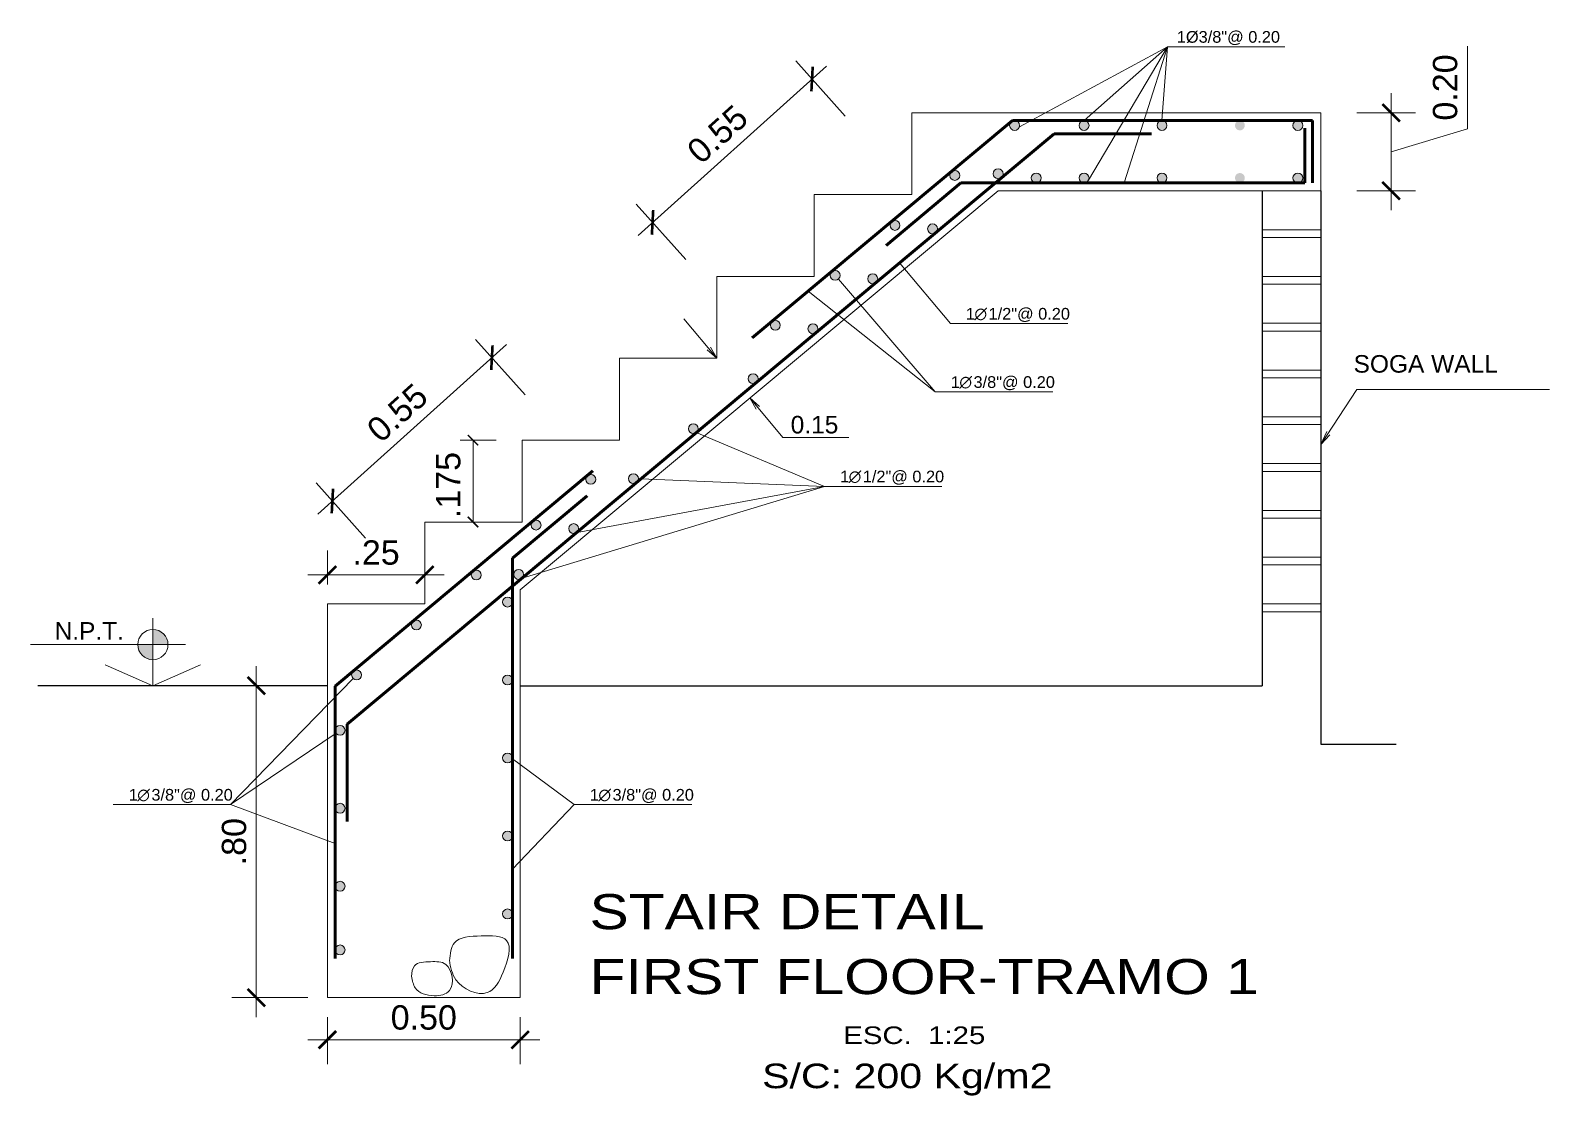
# Model space of a CAD drawing. Header units: millimetres. Extents: x 565 to 912, y 163 to 192.
# Drawn here: x 670.95 to 682.65, y 173.37 to 181.57 of the extents above; entities that cross this region are included whole.
import ezdxf

# ---------------------------------------------------------------- set-up
doc = ezdxf.new("R2010")
doc.units = ezdxf.units.MM
doc.header["$LTSCALE"] = 0.0125
for name, color, linetype, lineweight in [('cotas_v', 130, 'Continuous', 20), ('MUROS BAJO', 30, 'Continuous', 30), ('proy', 254, 'Continuous', 0), ('TEXTO', 6, 'Continuous', 15), ('TEXTURA', 210, 'Continuous', 5), ('ZAPATAS', 80, 'Continuous', 60)]:
    doc.layers.add(name, color=color, linetype=linetype, lineweight=lineweight)
doc.styles.add('ARIAL', font='arial.ttf')
doc.styles.add('NOMBRE-2', font='arial.ttf')

# ---------------------------------------------------------------- blocks, each defined once
blk = doc.blocks.new('_ARCHTICK')
at = {"color": 0, "linetype": 'ByBlock', "const_width": 0.15}
blk.add_lwpolyline([(-0.5, -0.5), (0.5, 0.5)], dxfattribs=at)

msp = doc.modelspace()

# ---------------------------------------------------------------- hatches: boundary and pattern name
at = {"layer": 'cotas_v'}
h = msp.add_hatch(color=256, dxfattribs=at)
h.paths.add_polyline_path([(671.88905, 176.84169), (671.77268, 176.84169, 0.41421356), (671.88905, 176.72532)])
h.paths.add_polyline_path([(671.88905, 176.84169), (672.00542, 176.84169, 0.41421356), (671.88905, 176.95806)])
at = {"layer": 'proy'}
h = msp.add_hatch(color=256, dxfattribs=at)
h.paths.add_polyline_path([(678.02676, 180.45226, 1), (678.10296, 180.45226, 1)])
h.paths.add_polyline_path([(678.52588, 180.87477), (678.52519, 180.87477, 0.41156752), (678.48744, 180.83667, 1), (678.56364, 180.83667, 0.41156752)])
h.paths.add_polyline_path([(678.43689, 180.4653, 1), (678.36069, 180.4653, 1)])
h.paths.add_polyline_path([(678.65383, 180.43286, 0.4084946), (678.69118, 180.39477), (678.69267, 180.39477, 0.4084946), (678.73003, 180.43286, 1)])
h.paths.add_polyline_path([(679.06091, 180.87477), (679.06022, 180.87477, 0.41156752), (679.02246, 180.83667, 1), (679.09866, 180.83667, 0.41156752)])
h.paths.add_polyline_path([(679.02246, 180.43286, 0.4084946), (679.05982, 180.39477), (679.06131, 180.39477, 0.4084946), (679.09866, 180.43286, 1)])
h.paths.add_polyline_path([(679.62246, 180.43286, 0.4084946), (679.65982, 180.39477), (679.66131, 180.39477, 0.4084946), (679.69866, 180.43286, 1)])
h.paths.add_polyline_path([(679.66091, 180.87477), (679.66022, 180.87477, 0.41156752), (679.62246, 180.83667, 1), (679.69866, 180.83667, 0.41156752)])
h.paths.add_polyline_path([(680.29866, 180.83667, 0.41156752), (680.26091, 180.87477), (680.26022, 180.87477, 0.41156752), (680.22246, 180.83667, 1)])
h.paths.add_polyline_path([(680.29866, 180.43286, 1), (680.22246, 180.43286, 0.4084946), (680.25982, 180.39477), (680.26131, 180.39477, 0.4084946)])
h = msp.add_hatch(color=256, dxfattribs=at)
h.paths.add_polyline_path([(680.70734, 180.87477), (680.70665, 180.87477, 0.41156752), (680.66889, 180.83667, 1), (680.74509, 180.83667, 0.41156752)])
h.paths.add_polyline_path([(680.74509, 180.43286, 1), (680.66889, 180.43286, 0.4084946), (680.70625, 180.39477), (680.70774, 180.39477, 0.4084946)])
h = msp.add_hatch(color=256, dxfattribs=at)
h.paths.add_polyline_path([(677.64227, 180.06785, 1), (677.56607, 180.06785, 1)])
h.paths.add_polyline_path([(677.93182, 180.041, 1), (677.85562, 180.041, 0.61567692), (677.91637, 180.01036), (677.91981, 180.01323, 0.2070575)])
h.paths.add_polyline_path([(677.39494, 179.65659, 0.61567692), (677.45569, 179.62595), (677.45912, 179.62881, 0.2070575), (677.47114, 179.65659, 1)])
h.paths.add_polyline_path([(677.18159, 179.68344, 1), (677.10539, 179.68344, 1)])
h.paths.add_polyline_path([(677.01046, 179.27217, 1), (676.93426, 179.27217, 0.61567692), (676.99501, 179.24154), (676.99844, 179.2444, 0.2070575)])
h.paths.add_polyline_path([(676.72091, 179.29903, 1), (676.64471, 179.29903, 1)])
h = msp.add_hatch(color=256, dxfattribs=at)
h.paths.add_polyline_path([(676.47357, 178.88776, 0.61567692), (676.53433, 178.85713), (676.53776, 178.85999, 0.2070575), (676.54977, 178.88776, 1)])
h.paths.add_polyline_path([(676.01289, 178.50335, 0.61567692), (676.07364, 178.47272), (676.07708, 178.47558, 0.2070575), (676.08909, 178.50335, 1)])
h.paths.add_polyline_path([(675.55221, 178.11894, 0.61567692), (675.61296, 178.08831), (675.61639, 178.09117, 0.2070575), (675.62841, 178.11894, 1)])
h.paths.add_polyline_path([(675.29981, 178.11321, 1), (675.22361, 178.11321, 1)])
h = msp.add_hatch(color=256, dxfattribs=at)
h.paths.add_polyline_path([(674.87818, 177.76139, 1), (674.80198, 177.76139, 1)])
h.paths.add_polyline_path([(675.16773, 177.73453, 1), (675.09153, 177.73453, 0.61567692), (675.15228, 177.7039), (675.15571, 177.70676, 0.2070575)])
h.paths.add_polyline_path([(674.74459, 177.38145, 1), (674.66839, 177.38145, 0.61567692), (674.72915, 177.35082), (674.73258, 177.35368, 0.2070575)])
h.paths.add_polyline_path([(674.58204, 177.16892, 0.98418374), (674.65822, 177.16771), (674.65822, 177.17014, 0.98418374)])
h.paths.add_polyline_path([(674.4175, 177.37698, 1), (674.3413, 177.37698, 1)])
h.paths.add_polyline_path([(673.95681, 176.99257, 1), (673.88061, 176.99257, 1)])
h.paths.add_polyline_path([(673.49613, 176.60816, 1), (673.41993, 176.60816, 1)])
h.paths.add_polyline_path([(674.65822, 176.56771), (674.65822, 176.57014, 0.98418374), (674.58204, 176.56892, 0.98418374)])
h = msp.add_hatch(color=256, dxfattribs=at)
h.paths.add_polyline_path([(673.29285, 176.18383), (673.29285, 176.18015, 0.97611405), (673.369, 176.18199, 0.97611405)])
h.paths.add_polyline_path([(673.29285, 175.58383), (673.29285, 175.58015, 0.97611405), (673.369, 175.58199, 0.97611405)])
h.paths.add_polyline_path([(673.369, 174.98199, 0.97611405), (673.29285, 174.98383), (673.29285, 174.98015, 0.97611405)])
h.paths.add_polyline_path([(673.29285, 174.49349), (673.29285, 174.48981, 0.97611405), (673.369, 174.49165, 0.97611405)])
h.paths.add_polyline_path([(674.58204, 175.96892, 0.98418374), (674.65822, 175.96771), (674.65822, 175.97014, 0.98418374)])
h.paths.add_polyline_path([(674.65822, 175.37014, 0.98418374), (674.58204, 175.36892, 0.98418374), (674.65822, 175.36771)])
h.paths.add_polyline_path([(674.65822, 174.76771), (674.65822, 174.77014, 0.98418374), (674.58204, 174.76892, 0.98418374)])

# ---------------------------------------------------------------- linework, layer by layer
at = {"layer": 'cotas_v', "color": 1, "lineweight": 0}
for p, q in [((682.0127, 180.81093), (682.0127, 181.44733)), ((677.07721, 181.2942), (675.62557, 179.99056)), ((677.22186, 180.90864), (676.84033, 181.33348)), ((681.4255, 181.08477), (681.4255, 180.18477)), ((681.162, 180.93477), (681.613, 180.93477)), ((681.4255, 180.63477), (682.0127, 180.81093)), ((681.162, 180.33477), (681.613, 180.33477)), ((675.99342, 179.80544), (675.61189, 180.23028)), ((674.61157, 179.15026), (673.15993, 177.84661)), ((674.75622, 178.76469), (674.37469, 179.18954)), ((674.35447, 177.78477), (674.35447, 178.41477)), ((673.52778, 177.6615), (673.14625, 178.08634)), ((673.23285, 177.30477), (673.23285, 177.5658)), ((673.98285, 177.30477), (673.98285, 177.5658)), ((673.08285, 177.3783), (674.13285, 177.3783)), ((672.68573, 176.67477), (672.68573, 173.97477)), ((673.08285, 176.52477), (672.49823, 176.52477)), ((673.08285, 174.12477), (672.49823, 174.12477)), ((673.23285, 173.97477), (673.23285, 173.61268)), ((674.71822, 173.97477), (674.71822, 173.61268)), ((673.08285, 173.80018), (674.86822, 173.80018))]:
    msp.add_line(p, q, dxfattribs=at)
at = {"layer": 'cotas_v'}
for p, q in [((680.43285, 180.03477), (680.88285, 180.03477)), ((680.43285, 179.97477), (680.88285, 179.97477)), ((680.43285, 179.67477), (680.88285, 179.67477)), ((680.43285, 179.61477), (680.88285, 179.61477)), ((675.97835, 179.34976), (676.23285, 179.04477)), ((680.43285, 179.31477), (680.88285, 179.31477)), ((680.43285, 179.25477), (680.88285, 179.25477)), ((676.23285, 179.04477), (676.15727, 179.10895)), ((676.23285, 179.04477), (676.18324, 179.13061)), ((680.43285, 178.95477), (680.88285, 178.95477)), ((680.43285, 178.89477), (680.88285, 178.89477)), ((681.16145, 178.80464), (680.88285, 178.38112)), ((682.64592, 178.80464), (681.16145, 178.80464)), ((676.48734, 178.73978), (676.74184, 178.43479)), ((676.48734, 178.73978), (676.53413, 178.65237)), ((676.48734, 178.73978), (676.56079, 178.67318)), ((680.43285, 178.59477), (680.88285, 178.59477)), ((676.74184, 178.43479), (677.24865, 178.43479)), ((680.43285, 178.53477), (680.88285, 178.53477)), ((680.88285, 178.38112), (680.9289, 178.48271)), ((680.88285, 178.38112), (680.95368, 178.45486)), ((680.43285, 178.23477), (680.88285, 178.23477)), ((680.43285, 178.17477), (680.88285, 178.17477)), ((680.43285, 177.87477), (680.88285, 177.87477)), ((680.43285, 177.81477), (680.88285, 177.81477)), ((680.43285, 177.51477), (680.88285, 177.51477)), ((680.43285, 177.45477), (680.88285, 177.45477)), ((680.43285, 177.15477), (680.88285, 177.15477)), ((671.88905, 177.04504), (671.88905, 176.52477)), ((680.43285, 177.09477), (680.88285, 177.09477)), ((670.94564, 176.84169), (672.13924, 176.84169)), ((671.88905, 176.52477), (671.52248, 176.68482)), ((671.88905, 176.52477), (672.25562, 176.68482))]:
    msp.add_line(p, q, dxfattribs=at)
at = {"layer": 'cotas_v', "color": 1, "lineweight": 5}
for p, q in [((674.53285, 178.41477), (674.25447, 178.41477)), ((674.53285, 177.78477), (674.25447, 177.78477))]:
    msp.add_line(p, q, dxfattribs=at)
at = {"layer": 'cotas_v'}
msp.add_circle((671.88905, 176.84169), 0.11637, dxfattribs=at)
for points in [[(674.17264, 174.40805), (674.21098, 174.54588), (674.41803, 174.59948), (674.61358, 174.56503), (674.58674, 174.31999), (674.46404, 174.16302), (674.22248, 174.26256), (674.17264, 174.41188)], [(673.88036, 174.28641), (673.90337, 174.3691), (674.0276, 174.40126), (674.14493, 174.38059), (674.17367, 174.17983), (674.05521, 174.13939), (673.91027, 174.19911), (673.88036, 174.2887)]]:
    msp.add_spline(points, degree=3, dxfattribs=at)
at = {"layer": 'MUROS BAJO'}
for p, q in [((680.43285, 180.33477), (680.43285, 176.52477)), ((680.88285, 180.33477), (680.88285, 176.07477)), ((673.23285, 176.52477), (671.00224, 176.52477)), ((674.71822, 176.52477), (680.43285, 176.52477)), ((680.88285, 176.07477), (681.46456, 176.07477))]:
    msp.add_line(p, q, dxfattribs=at)
at = {"layer": 'proy'}
for p, q in [((679.70181, 181.44287), (678.56248, 180.82735)), ((679.70181, 181.44287), (679.06091, 180.87477)), ((679.70181, 181.44287), (679.09432, 180.4152)), ((679.70181, 181.44287), (679.37015, 180.39477)), ((679.70181, 181.44287), (679.66022, 180.87477)), ((680.60611, 181.44287), (679.70181, 181.44287)), ((678.03073, 179.31182), (677.64016, 179.77988)), ((677.91476, 178.78657), (677.16833, 179.65455)), ((677.91476, 178.78657), (676.93611, 179.5618)), ((678.93502, 179.31182), (678.03073, 179.31182)), ((678.81906, 178.78657), (677.91476, 178.78657)), ((677.06198, 178.05946), (676.07364, 178.47272)), ((677.06198, 178.05946), (675.64754, 178.11716)), ((677.06198, 178.05946), (674.73258, 177.35368)), ((677.06198, 178.05946), (675.15571, 177.7039)), ((677.96628, 178.05946), (677.06198, 178.05946)), ((672.48762, 175.60998), (673.43147, 176.58084)), ((672.48762, 175.60998), (673.29937, 176.1606)), ((675.13456, 175.60998), (674.65822, 175.96359)), ((672.48762, 175.60998), (671.58332, 175.60998)), ((672.48762, 175.60998), (673.29285, 175.31075)), ((675.13456, 175.60998), (674.65822, 175.11328)), ((676.03886, 175.60998), (675.13456, 175.60998))]:
    msp.add_line(p, q, dxfattribs=at)
for centre in [(678.52554, 180.83667), (679.06056, 180.83667), (679.66056, 180.83667), (680.70699, 180.83667), (678.06486, 180.45226), (678.39879, 180.4653), (678.69193, 180.43286), (679.06056, 180.43286), (679.66056, 180.43286), (680.70699, 180.43286), (677.60417, 180.06785), (677.89372, 180.041), (677.14349, 179.68344), (677.43304, 179.65659), (676.68281, 179.29903), (676.97236, 179.27217), (676.51167, 178.88776), (676.05099, 178.50335), (675.26171, 178.11321), (675.59031, 178.11894), (674.84008, 177.76139), (675.12963, 177.73453), (674.3794, 177.37698), (674.70649, 177.38145), (674.62014, 177.16892), (673.91871, 176.99257), (673.45803, 176.60816), (674.62014, 176.56892), (673.3309, 176.18199), (674.62014, 175.96892), (673.3309, 175.58199), (674.62014, 175.36892), (673.3309, 174.98199), (674.62014, 174.76892), (673.3309, 174.49165)]:
    msp.add_circle(centre, 0.0381, dxfattribs=at)
at = {"layer": 'TEXTURA'}
for p, q in [((677.73285, 180.30477), (677.73285, 180.93477)), ((677.73285, 180.93477), (680.43285, 180.93477)), ((680.43285, 180.93477), (680.88285, 180.93477)), ((680.88285, 180.93477), (680.88285, 180.33477)), ((678.3988, 180.33477), (674.71822, 177.26356)), ((676.98285, 179.67477), (676.98285, 180.30477)), ((676.98285, 180.30477), (677.73285, 180.30477)), ((680.88285, 180.33477), (678.3988, 180.33477)), ((676.23285, 179.04477), (676.23285, 179.67477)), ((676.23285, 179.67477), (676.98285, 179.67477)), ((675.48285, 178.41477), (675.48285, 179.04477)), ((675.48285, 179.04477), (676.23285, 179.04477)), ((674.73285, 177.78477), (674.73285, 178.41477)), ((674.73285, 178.41477), (675.48285, 178.41477)), ((673.98285, 177.78477), (674.73285, 177.78477)), ((673.98285, 177.15477), (673.98285, 177.78477)), ((674.71822, 174.12477), (674.71822, 177.26356)), ((673.23285, 174.12477), (673.23285, 177.15477)), ((673.23285, 177.15477), (673.98285, 177.15477)), ((673.23285, 174.12477), (674.71822, 174.12477))]:
    msp.add_line(p, q, dxfattribs=at)
at = {"layer": 'ZAPATAS'}
for p, q in [((678.83079, 180.77338), (673.38525, 176.22942)), ((678.50959, 180.87477), (676.50441, 179.20157)), ((678.50959, 180.87477), (680.81928, 180.87477)), ((678.83079, 180.77338), (679.58079, 180.77338)), ((680.7608, 180.39477), (680.7608, 180.81584)), ((680.81928, 180.87477), (680.81928, 180.39477)), ((678.1125, 180.39477), (677.53665, 179.91426)), ((680.7608, 180.39477), (678.1125, 180.39477)), ((673.29285, 176.52173), (675.2779, 178.17813)), ((674.65822, 177.50604), (675.23407, 177.98655)), ((674.65822, 174.42477), (674.65822, 177.50604)), ((673.29285, 174.42477), (673.29285, 176.52173)), ((673.38525, 176.22942), (673.38525, 175.47942))]:
    msp.add_line(p, q, dxfattribs=at)

# ---------------------------------------------------------------- block references
at = {"layer": 'cotas_v', "color": 1, "lineweight": 0}
for p, xscale, yscale, zscale, rotation in [((676.96561, 181.19398), 0.135, 0.135, 0.135, 41.92543830651677), ((681.4255, 180.93477), 0.135, 0.135, 0.135, 90), ((681.4255, 180.33477), 0.135, 0.135, 0.135, 270), ((675.73717, 180.09078), 0.135, 0.135, 0.135, 221.9254383065167), ((674.49997, 179.05003), 0.135, 0.135, 0.135, 41.92543830651677), ((674.35447, 178.41477), 0.08, 0.08, 0.08, 90), ((673.27153, 177.94684), 0.135, 0.135, 0.135, 221.9254383065167), ((674.35447, 177.78477), 0.08, 0.08, 0.08, 270), ((673.23285, 177.3783), 0.135, 0.135, 0.135, 180), ((672.68573, 176.52477), 0.135, 0.135, 0.135, 90), ((672.68573, 174.12477), 0.135, 0.135, 0.135, 270), ((673.23285, 173.80018), 0.135, 0.135, 0.135, 180)]:
    msp.add_blockref('_ARCHTICK', p, dxfattribs=dict(at, xscale=xscale, yscale=yscale, zscale=zscale, rotation=rotation))
at = {"layer": 'cotas_v', "color": 1, "lineweight": 0, "xscale": 0.135, "yscale": 0.135, "zscale": 0.135}
for p in [(673.98285, 177.3783), (674.71822, 173.80018)]:
    msp.add_blockref('_ARCHTICK', p, dxfattribs=at)

# ---------------------------------------------------------------- texts
at = {"layer": 'cotas_v', "style": 'NOMBRE-2'}
for s, p in [('1%%c3/8"@ 0.20', (679.77519, 181.4736)), ('1', (678.15052, 179.34255)), ('∅', (678.21602, 179.34255)), ('1/2"@ 0.20', (678.32514, 179.34255)), ('1', (678.03455, 178.8173)), ('∅', (678.10006, 178.8173)), ('3/8"@ 0.20', (678.20918, 178.8173)), ('1', (677.18177, 178.09019)), ('∅', (677.24727, 178.09019)), ('1/2"@ 0.20', (677.3564, 178.09019)), ('1', (671.70311, 175.64071)), ('∅', (671.76862, 175.64071)), ('3/8"@ 0.20', (671.87774, 175.64071)), ('1', (675.25435, 175.64071)), ('∅', (675.31985, 175.64071)), ('3/8"@ 0.20', (675.42898, 175.64071))]:
    msp.add_text(s, height=0.09, dxfattribs=at).set_placement(p)
at = {"layer": 'cotas_v', "char_height": 0.1875, "attachment_point": 5, "style": 'NOMBRE-2'}
for s, insert, rotation in [('\\A1;0.20', (681.84196, 181.12913), 90), ('\\A1;0.55', (676.23731, 180.76941), 41.925438), ('\\A1;0.55', (673.77167, 178.62546), 41.925438), ('\\A1;.175', (674.1647, 178.06927), 90), ('\\A1;.80', (672.515, 175.32477), 90)]:
    msp.add_mtext(s, dxfattribs=dict(at, insert=insert, rotation=rotation))
for s, insert in [('\\A1;.25', (673.60785, 177.54903)), ('\\A1;0.50', (673.97554, 173.97091))]:
    msp.add_mtext(s, dxfattribs=dict(at, insert=insert))
at = {"layer": 'proy', "style": 'NOMBRE-2'}
for s, p in [('SOGA WALL', (681.1363, 178.93464)), ('0.15', (676.80096, 178.46667)), ('N.P.T.', (671.132, 176.87943))]:
    msp.add_text(s, height=0.135, dxfattribs=at).set_placement(p)
at = {"layer": 'TEXTO', "color": 6, "style": 'ARIAL', "width": 1.2}
for s, height, p in [('STAIR DETAIL', 0.27, (675.25203, 174.65153)), ('FIRST FLOOR-TRAMO 1', 0.27, (675.25203, 174.15172)), ('ESC.  1:25', 0.135, (677.20571, 173.76773)), ('S/C: 200 Kg/m2', 0.189, (676.58062, 173.42776))]:
    msp.add_text(s, height=height, dxfattribs=at).set_placement(p)

doc.saveas('drawing.dxf')
